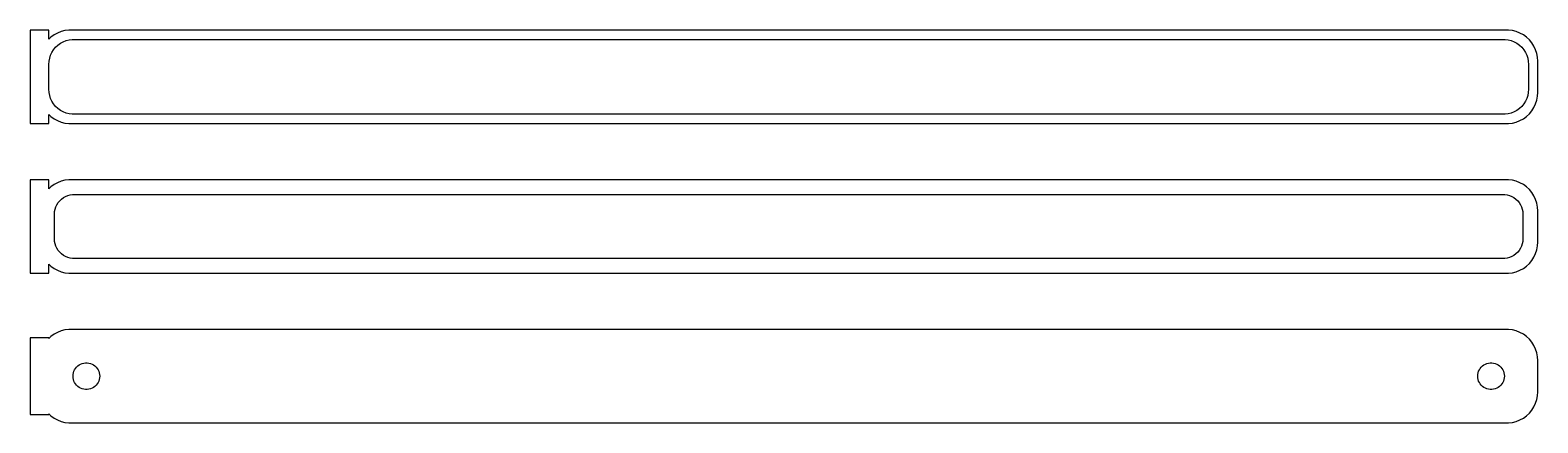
# Model space of a CAD drawing. Header units: metres. Extents: x -122 to 120, y 65 to 127.
import ezdxf

# ---------------------------------------------------------------- set-up
doc = ezdxf.new("R2010")
doc.units = ezdxf.units.M

msp = doc.modelspace()

# ---------------------------------------------------------------- linework, layer by layer
for p, q in [((-118.5, 127.49), (-121.5, 127.49)), ((-121.5, 127.49), (-121.5, 112.51)), ((-118.5, 126.059), (-118.5, 127.49)), ((-118.187, 126.353), (-118.5, 126.059)), ((-117.679, 126.722), (-118.187, 126.353)), ((-117.129, 127.024), (-117.679, 126.722)), ((-116.545, 127.255), (-117.129, 127.024)), ((-116.643, 125.377), (-116.203, 125.619)), ((-115.937, 127.411), (-116.545, 127.255)), ((-116.203, 125.619), (-115.736, 125.804)), ((-115.314, 127.49), (-115.937, 127.411)), ((-115.736, 125.804), (-115.25, 125.929)), ((115.314, 127.49), (-115.314, 127.49)), ((-115.25, 125.929), (-114.751, 125.992)), ((-114.751, 125.992), (114.751, 125.992)), ((114.751, 125.992), (115.25, 125.929)), ((115.25, 125.929), (115.736, 125.804)), ((115.937, 127.411), (115.314, 127.49)), ((115.736, 125.804), (116.203, 125.619)), ((116.545, 127.255), (115.937, 127.411)), ((116.203, 125.619), (116.643, 125.377)), ((117.129, 127.024), (116.545, 127.255)), ((117.679, 126.722), (117.129, 127.024)), ((118.187, 126.353), (117.679, 126.722)), ((118.645, 125.923), (118.187, 126.353)), ((119.045, 125.439), (118.645, 125.923)), ((-118.374, 122.995), (-118.219, 123.472)), ((-118.219, 123.472), (-118.005, 123.927)), ((-118.005, 123.927), (-117.736, 124.351)), ((-117.736, 124.351), (-117.416, 124.738)), ((-117.416, 124.738), (-117.05, 125.082)), ((-117.05, 125.082), (-116.643, 125.377)), ((116.643, 125.377), (117.05, 125.082)), ((117.05, 125.082), (117.416, 124.738)), ((117.416, 124.738), (117.736, 124.351)), ((117.736, 124.351), (118.005, 123.927)), ((118.005, 123.927), (118.219, 123.472)), ((118.219, 123.472), (118.374, 122.995)), ((119.382, 124.909), (119.045, 125.439)), ((119.649, 124.341), (119.382, 124.909)), ((119.843, 123.743), (119.649, 124.341)), ((119.961, 123.127), (119.843, 123.743)), ((-118.5, 122), (-118.468, 122.501)), ((-118.5, 118), (-118.5, 122)), ((-118.468, 122.501), (-118.374, 122.995)), ((118.374, 122.995), (118.468, 122.501)), ((118.468, 122.501), (118.5, 122)), ((118.5, 122), (118.5, 118)), ((120, 122.5), (119.961, 123.127)), ((120, 117.5), (120, 122.5)), ((-118.468, 117.499), (-118.5, 118)), ((-118.374, 117.005), (-118.468, 117.499)), ((-118.219, 116.528), (-118.374, 117.005)), ((-118.005, 116.073), (-118.219, 116.528)), ((-117.736, 115.649), (-118.005, 116.073)), ((118.005, 116.073), (117.736, 115.649)), ((118.219, 116.528), (118.005, 116.073)), ((118.374, 117.005), (118.219, 116.528)), ((118.468, 117.499), (118.374, 117.005)), ((118.5, 118), (118.468, 117.499)), ((119.649, 115.659), (119.843, 116.257)), ((119.843, 116.257), (119.961, 116.873)), ((119.961, 116.873), (120, 117.5)), ((-118.5, 113.941), (-118.187, 113.647)), ((-118.5, 112.51), (-118.5, 113.941)), ((-118.187, 113.647), (-117.679, 113.278)), ((-117.416, 115.262), (-117.736, 115.649)), ((-117.05, 114.918), (-117.416, 115.262)), ((-116.643, 114.623), (-117.05, 114.918)), ((-116.203, 114.381), (-116.643, 114.623)), ((-115.736, 114.196), (-116.203, 114.381)), ((-115.25, 114.071), (-115.736, 114.196)), ((-114.751, 114.008), (-115.25, 114.071)), ((114.751, 114.008), (-114.751, 114.008)), ((115.25, 114.071), (114.751, 114.008)), ((115.736, 114.196), (115.25, 114.071)), ((116.203, 114.381), (115.736, 114.196)), ((116.643, 114.623), (116.203, 114.381)), ((117.05, 114.918), (116.643, 114.623)), ((117.416, 115.262), (117.05, 114.918)), ((117.736, 115.649), (117.416, 115.262)), ((117.679, 113.278), (118.187, 113.647)), ((118.187, 113.647), (118.645, 114.077)), ((118.645, 114.077), (119.045, 114.561)), ((119.045, 114.561), (119.382, 115.091)), ((119.382, 115.091), (119.649, 115.659)), ((-121.5, 112.51), (-118.5, 112.51)), ((-117.679, 113.278), (-117.129, 112.976)), ((-117.129, 112.976), (-116.545, 112.745)), ((-116.545, 112.745), (-115.937, 112.589)), ((-115.937, 112.589), (-115.314, 112.51)), ((-115.314, 112.51), (115.314, 112.51)), ((115.314, 112.51), (115.937, 112.589)), ((115.937, 112.589), (116.545, 112.745)), ((116.545, 112.745), (117.129, 112.976)), ((117.129, 112.976), (117.679, 113.278)), ((-118.5, 103.479), (-121.5, 103.479)), ((-121.5, 103.479), (-121.5, 88.5208)), ((-118.5, 102.059), (-118.5, 103.479)), ((-118.187, 102.353), (-118.5, 102.059)), ((-117.679, 102.722), (-118.187, 102.353)), ((-117.129, 103.024), (-117.679, 102.722)), ((-116.545, 103.255), (-117.129, 103.024)), ((-115.937, 103.411), (-116.545, 103.255)), ((-115.314, 103.49), (-115.937, 103.411)), ((115.314, 103.49), (-115.314, 103.49)), ((115.937, 103.411), (115.314, 103.49)), ((116.545, 103.255), (115.937, 103.411)), ((117.129, 103.024), (116.545, 103.255)), ((117.679, 102.722), (117.129, 103.024)), ((118.187, 102.353), (117.679, 102.722)), ((118.645, 101.923), (118.187, 102.353)), ((119.045, 101.439), (118.645, 101.923)), ((119.382, 100.909), (119.045, 101.439)), ((-117.515, 98.7741), (-117.394, 99.1459)), ((-117.394, 99.1459), (-117.228, 99.4996)), ((-117.228, 99.4996), (-117.018, 99.8297)), ((-117.018, 99.8297), (-116.769, 100.131)), ((-116.769, 100.131), (-116.484, 100.399)), ((-116.484, 100.399), (-116.168, 100.628)), ((-116.168, 100.628), (-115.825, 100.817)), ((-115.825, 100.817), (-115.462, 100.961)), ((-115.462, 100.961), (-115.083, 101.058)), ((-115.083, 101.058), (-114.695, 101.107)), ((-114.695, 101.107), (114.695, 101.107)), ((114.695, 101.107), (115.083, 101.058)), ((115.083, 101.058), (115.462, 100.961)), ((115.462, 100.961), (115.825, 100.817)), ((115.825, 100.817), (116.168, 100.628)), ((116.168, 100.628), (116.484, 100.399)), ((116.484, 100.399), (116.769, 100.131)), ((116.769, 100.131), (117.018, 99.8297)), ((117.018, 99.8297), (117.228, 99.4996)), ((117.228, 99.4996), (117.394, 99.1459)), ((117.394, 99.1459), (117.515, 98.7741)), ((119.649, 100.341), (119.382, 100.909)), ((119.843, 99.7434), (119.649, 100.341)), ((119.961, 99.1267), (119.843, 99.7434)), ((120, 98.5), (119.961, 99.1267)), ((-117.613, 98), (-117.588, 98.3902)), ((-117.613, 94), (-117.613, 98)), ((-117.588, 98.3902), (-117.515, 98.7741)), ((117.515, 98.7741), (117.588, 98.3902)), ((117.588, 98.3902), (117.613, 98)), ((117.613, 98), (117.613, 94)), ((120, 93.5), (120, 98.5)), ((-117.588, 93.6098), (-117.613, 94)), ((-117.515, 93.2259), (-117.588, 93.6098)), ((-117.394, 92.8541), (-117.515, 93.2259)), ((-117.228, 92.5004), (-117.394, 92.8541)), ((-117.018, 92.1703), (-117.228, 92.5004)), ((-116.769, 91.8691), (-117.018, 92.1703)), ((-116.484, 91.6015), (-116.769, 91.8691)), ((116.769, 91.8691), (116.484, 91.6015)), ((117.018, 92.1703), (116.769, 91.8691)), ((117.228, 92.5004), (117.018, 92.1703)), ((117.394, 92.8541), (117.228, 92.5004)), ((117.515, 93.2259), (117.394, 92.8541)), ((117.588, 93.6098), (117.515, 93.2259)), ((117.613, 94), (117.588, 93.6098)), ((119.649, 91.6594), (119.843, 92.2566)), ((119.843, 92.2566), (119.961, 92.8733)), ((119.961, 92.8733), (120, 93.5)), ((-118.5, 88.5208), (-118.5, 89.9413)), ((-118.5, 89.9413), (-118.187, 89.6474)), ((-118.187, 89.6474), (-117.679, 89.2784)), ((-116.168, 91.3717), (-116.484, 91.6015)), ((-115.825, 91.1833), (-116.168, 91.3717)), ((-115.462, 91.0394), (-115.825, 91.1833)), ((-115.083, 90.9422), (-115.462, 91.0394)), ((-114.695, 90.8932), (-115.083, 90.9422)), ((114.695, 90.8932), (-114.695, 90.8932)), ((115.083, 90.9422), (114.695, 90.8932)), ((115.462, 91.0394), (115.083, 90.9422)), ((115.825, 91.1833), (115.462, 91.0394)), ((116.168, 91.3717), (115.825, 91.1833)), ((116.484, 91.6015), (116.168, 91.3717)), ((117.679, 89.2784), (118.187, 89.6474)), ((118.187, 89.6474), (118.645, 90.0773)), ((118.645, 90.0773), (119.045, 90.5611)), ((119.045, 90.5611), (119.382, 91.0912)), ((119.382, 91.0912), (119.649, 91.6594)), ((-121.5, 88.5208), (-118.5, 88.5208)), ((-117.679, 89.2784), (-117.129, 88.9759)), ((-117.129, 88.9759), (-116.545, 88.7447)), ((-116.545, 88.7447), (-115.937, 88.5886)), ((-115.937, 88.5886), (-115.314, 88.5099)), ((-115.314, 88.5099), (115.314, 88.5099)), ((115.314, 88.5099), (115.937, 88.5886)), ((115.937, 88.5886), (116.545, 88.7447)), ((116.545, 88.7447), (117.129, 88.9759)), ((117.129, 88.9759), (117.679, 89.2784)), ((-118.5, 78.1526), (-121.5, 78.1526)), ((-121.5, 78.1526), (-121.5, 65.8474)), ((-118.187, 78.3526), (-118.5, 78.0587)), ((-118.5, 78.0587), (-118.5, 78.1526)), ((-117.679, 78.7216), (-118.187, 78.3526)), ((-117.129, 79.0241), (-117.679, 78.7216)), ((-116.545, 79.2553), (-117.129, 79.0241)), ((-115.937, 79.4114), (-116.545, 79.2553)), ((-115.314, 79.4901), (-115.937, 79.4114)), ((115.314, 79.4901), (-115.314, 79.4901)), ((115.937, 79.4114), (115.314, 79.4901)), ((116.545, 79.2553), (115.937, 79.4114)), ((117.129, 79.0241), (116.545, 79.2553)), ((117.679, 78.7216), (117.129, 79.0241)), ((118.187, 78.3526), (117.679, 78.7216)), ((118.645, 77.9227), (118.187, 78.3526)), ((119.045, 77.4389), (118.645, 77.9227)), ((119.382, 76.9088), (119.045, 77.4389)), ((119.649, 76.3406), (119.382, 76.9088)), ((119.843, 75.7434), (119.649, 76.3406)), ((119.961, 75.1267), (119.843, 75.7434)), ((120, 74.5), (119.961, 75.1267)), ((-114.618, 72.2676), (-114.568, 72.531)), ((-114.568, 72.531), (-114.485, 72.786)), ((-114.485, 72.786), (-114.371, 73.0287)), ((-114.371, 73.0287), (-114.227, 73.2551)), ((-114.227, 73.2551), (-114.057, 73.4617)), ((-114.057, 73.4617), (-113.861, 73.6453)), ((-113.861, 73.6453), (-113.644, 73.8029)), ((-113.644, 73.8029), (-113.409, 73.9321)), ((-113.409, 73.9321), (-113.16, 74.0308)), ((-113.16, 74.0308), (-112.9, 74.0975)), ((-112.9, 74.0975), (-112.634, 74.1311)), ((-112.634, 74.1311), (-112.366, 74.1311)), ((-112.366, 74.1311), (-112.1, 74.0975)), ((-112.1, 74.0975), (-111.84, 74.0308)), ((-111.84, 74.0308), (-111.591, 73.9321)), ((-111.591, 73.9321), (-111.356, 73.8029)), ((-111.356, 73.8029), (-111.139, 73.6453)), ((-111.139, 73.6453), (-110.943, 73.4617)), ((-110.943, 73.4617), (-110.773, 73.2551)), ((-110.773, 73.2551), (-110.629, 73.0287)), ((-110.629, 73.0287), (-110.515, 72.786)), ((-110.515, 72.786), (-110.432, 72.531)), ((-110.432, 72.531), (-110.382, 72.2676)), ((110.382, 72.2676), (110.432, 72.531)), ((110.432, 72.531), (110.515, 72.786)), ((110.515, 72.786), (110.629, 73.0287)), ((110.629, 73.0287), (110.773, 73.2551)), ((110.773, 73.2551), (110.943, 73.4617)), ((110.943, 73.4617), (111.139, 73.6453)), ((111.139, 73.6453), (111.356, 73.8029)), ((111.356, 73.8029), (111.591, 73.9321)), ((111.591, 73.9321), (111.84, 74.0308)), ((111.84, 74.0308), (112.1, 74.0975)), ((112.1, 74.0975), (112.366, 74.1311)), ((112.366, 74.1311), (112.634, 74.1311)), ((112.634, 74.1311), (112.9, 74.0975)), ((112.9, 74.0975), (113.16, 74.0308)), ((113.16, 74.0308), (113.409, 73.9321)), ((113.409, 73.9321), (113.644, 73.8029)), ((113.644, 73.8029), (113.861, 73.6453)), ((113.861, 73.6453), (114.057, 73.4617)), ((114.057, 73.4617), (114.227, 73.2551)), ((114.227, 73.2551), (114.371, 73.0287)), ((114.371, 73.0287), (114.485, 72.786)), ((114.485, 72.786), (114.568, 72.531)), ((114.568, 72.531), (114.618, 72.2676)), ((120, 69.5), (120, 74.5)), ((-114.635, 72), (-114.618, 72.2676)), ((-114.618, 71.7324), (-114.635, 72)), ((-114.568, 71.469), (-114.618, 71.7324)), ((-114.485, 71.214), (-114.568, 71.469)), ((-114.371, 70.9713), (-114.485, 71.214)), ((-114.227, 70.7449), (-114.371, 70.9713)), ((-114.057, 70.5383), (-114.227, 70.7449)), ((-113.861, 70.3547), (-114.057, 70.5383)), ((-113.644, 70.1971), (-113.861, 70.3547)), ((-113.409, 70.0679), (-113.644, 70.1971)), ((-113.16, 69.9692), (-113.409, 70.0679)), ((-111.591, 70.0679), (-111.84, 69.9692)), ((-111.356, 70.1971), (-111.591, 70.0679)), ((-111.139, 70.3547), (-111.356, 70.1971)), ((-110.943, 70.5383), (-111.139, 70.3547)), ((-110.773, 70.7449), (-110.943, 70.5383)), ((-110.629, 70.9713), (-110.773, 70.7449)), ((-110.515, 71.214), (-110.629, 70.9713)), ((-110.432, 71.469), (-110.515, 71.214)), ((-110.382, 71.7324), (-110.432, 71.469)), ((-110.382, 72.2676), (-110.365, 72)), ((-110.365, 72), (-110.382, 71.7324)), ((110.365, 72), (110.382, 72.2676)), ((110.382, 71.7324), (110.365, 72)), ((110.432, 71.469), (110.382, 71.7324)), ((110.515, 71.214), (110.432, 71.469)), ((110.629, 70.9713), (110.515, 71.214)), ((110.773, 70.7449), (110.629, 70.9713)), ((110.943, 70.5383), (110.773, 70.7449)), ((111.139, 70.3547), (110.943, 70.5383)), ((111.356, 70.1971), (111.139, 70.3547)), ((111.591, 70.0679), (111.356, 70.1971)), ((111.84, 69.9692), (111.591, 70.0679)), ((113.409, 70.0679), (113.16, 69.9692)), ((113.644, 70.1971), (113.409, 70.0679)), ((113.861, 70.3547), (113.644, 70.1971)), ((114.057, 70.5383), (113.861, 70.3547)), ((114.227, 70.7449), (114.057, 70.5383)), ((114.371, 70.9713), (114.227, 70.7449)), ((114.485, 71.214), (114.371, 70.9713)), ((114.568, 71.469), (114.485, 71.214)), ((114.618, 71.7324), (114.568, 71.469)), ((114.618, 72.2676), (114.635, 72)), ((114.635, 72), (114.618, 71.7324)), ((-112.9, 69.9025), (-113.16, 69.9692)), ((-112.634, 69.8689), (-112.9, 69.9025)), ((-112.366, 69.8689), (-112.634, 69.8689)), ((-112.1, 69.9025), (-112.366, 69.8689)), ((-111.84, 69.9692), (-112.1, 69.9025)), ((112.1, 69.9025), (111.84, 69.9692)), ((112.366, 69.8689), (112.1, 69.9025)), ((112.634, 69.8689), (112.366, 69.8689)), ((112.9, 69.9025), (112.634, 69.8689)), ((113.16, 69.9692), (112.9, 69.9025)), ((119.382, 67.0912), (119.649, 67.6594)), ((119.649, 67.6594), (119.843, 68.2566)), ((119.843, 68.2566), (119.961, 68.8733)), ((119.961, 68.8733), (120, 69.5)), ((-121.5, 65.8474), (-118.5, 65.8474)), ((-118.5, 65.8474), (-118.5, 65.9413)), ((-118.5, 65.9413), (-118.187, 65.6474)), ((-118.187, 65.6474), (-117.679, 65.2784)), ((-117.679, 65.2784), (-117.129, 64.9759)), ((117.129, 64.9759), (117.679, 65.2784)), ((117.679, 65.2784), (118.187, 65.6474)), ((118.187, 65.6474), (118.645, 66.0773)), ((118.645, 66.0773), (119.045, 66.5611)), ((119.045, 66.5611), (119.382, 67.0912)), ((-117.129, 64.9759), (-116.545, 64.7447)), ((-116.545, 64.7447), (-115.937, 64.5886)), ((-115.937, 64.5886), (-115.314, 64.5099)), ((-115.314, 64.5099), (115.314, 64.5099)), ((115.314, 64.5099), (115.937, 64.5886)), ((115.937, 64.5886), (116.545, 64.7447)), ((116.545, 64.7447), (117.129, 64.9759))]:
    msp.add_line(p, q)

doc.saveas('drawing.dxf')
